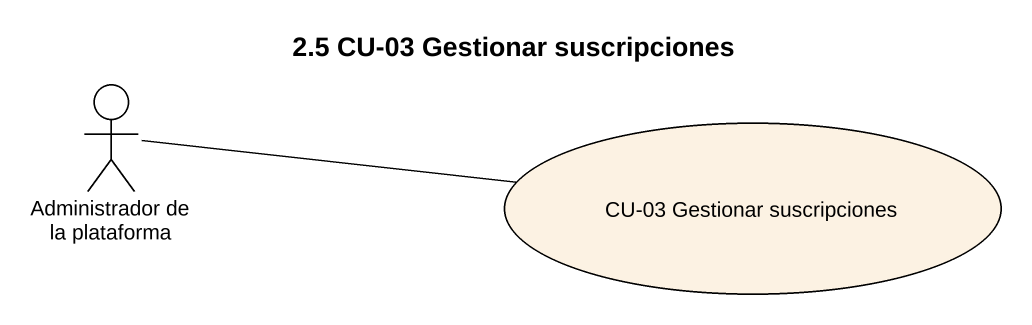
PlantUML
@startuml
title 2.5 CU-03 Gestionar suscripciones
actor "Administrador de la plataforma" as Administrador_de_la
usecase "CU-03 Gestionar suscripciones" as CU_03_Gestionar
Administrador_de_la -right- CU_03_Gestionar
@enduml
